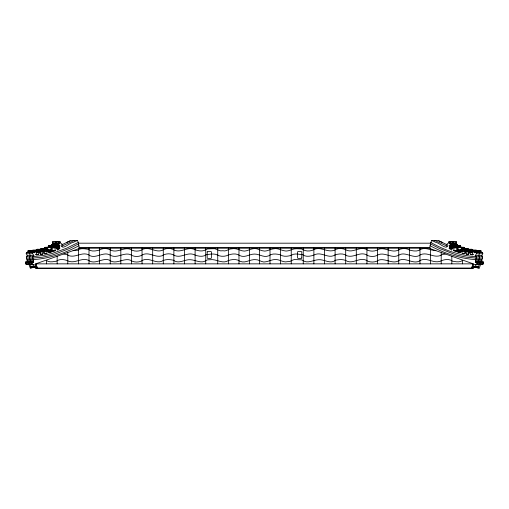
<?xml version="1.0" encoding="UTF-8"?>
<svg xmlns="http://www.w3.org/2000/svg" width="509" height="509" viewBox="0 0 509 509"><rect width="100%" height="100%" fill="white"/><g stroke="black" fill="none" stroke-linecap="round" stroke-linejoin="round"><path stroke-width="0.76" d="M39.594 253.297L39.887 250.892L39.721 251.191L43.259 250.861L42.788 254.055L40.866 254.564L40.281 254.608L40.516 253.552L39.708 251.223A1.572 1.113 -90 0 0 39.638 250.924L39.206 250.046L38.97 250.53L32.487 250.689M42.915 251.191L42.692 250.422L43.539 249.257L44.627 253.978L46.923 253.552L47.229 250.453L46.879 250.924L46.663 249.664L47.032 249.066M472.543 264.375L476.456 264.375L477.149 262.911L477.016 262.065L476.093 262.415L475.425 261.626A1.642 1.158 -90 0 0 475.552 261.263L475.323 259.539A1.451 1.024 -90 0 0 475.654 259.418L476.1 258.75A0.751 0.534 -90 0 0 476.055 258.19A5.37 3.798 90 0 0 476.201 257.599L475.928 256.256A3.245 2.297 -90 0 0 475.661 256.04L475.546 255.938A17.102 12.095 -90 0 1 475.272 255.664L476.424 253.737L482.812 253.737L481.66 255.664A17.102 12.095 90 0 0 481.94 255.938L482.055 256.04A3.245 2.297 -90 0 1 482.316 256.256L482.596 257.599A5.37 3.798 -90 0 1 482.437 258.146A0.751 0.534 -90 0 1 482.487 258.75L482.048 259.418A1.451 1.024 -90 0 1 481.781 259.533L475.393 259.533M476.443 264.432L482.691 264.47L483.55 262.778L483.327 261.925L482.812 262.11M456.573 251.777L453.856 250.746L453.907 249.187A0.821 0.585 -90 0 0 453.964 248.85L453.665 247.705L454.289 247.279L463.425 247.285L464.049 247.641M457.127 249.111A0.821 0.585 -90 0 0 457.158 248.85C456.331 247.813 458.507 246.057 457.025 246.108M472.638 254.837L472.696 251.446L473.313 251.497L473.79 252.318L474.439 250.683L474.611 252.203A3.767 2.66 -90 0 0 474.604 252.82L475.654 252.419L482.22 252.458L482.653 253.062A1.559 1.101 -90 0 1 482.767 253.635L482.812 253.737M474.203 250.67L480.712 250.651L481.005 252.203A3.767 2.66 -90 0 0 480.992 252.757M47.789 251.65L47.7 250.937L51.46 250.994L50.677 247.578L51.256 247.8L51.963 247.285L51.733 248.57L52.86 250.962L52.459 251.656M55.945 247.081L58.917 246.973L59.814 245.974A11.497 8.131 90 0 1 59.82 245.465L58.72 245.001L57.886 245.395L51.415 245.192L52.764 243.595L59.54 243.595L58.707 241.934L52.319 241.934L53.057 242.99L52.834 243.601M59.54 243.595L58.013 244.555L57.886 245.395M464.361 249.079L464.399 247.609M472.556 264.432L472.632 265.813L471.798 267.352M478.944 264.432L479.02 265.813L478.148 267.359M48.781 246.108C48.024 245.408 48.266 247.724 48.724 247.628M52.427 251.777L55.144 250.746L55.093 249.187A0.821 0.585 -90 0 1 55.036 248.85C55.767 248.01 53.553 245.338 55.487 246.292A1.616 1.145 -90 0 1 55.907 246.757C55.494 249.964 62.187 249.066 58.56 247.024M461.968 249.066C463.063 250.161 459.862 253.851 464.087 253.915C465.461 253.641 464.628 249.518 465.531 249.664M464.991 250.683L465.264 252.254M27.499 255.505L26.188 253.737L32.621 253.724L33.887 255.505L27.34 255.664A17.102 12.095 -90 0 1 27.06 255.938L26.945 256.04A3.245 2.297 90 0 0 26.684 256.256L26.404 257.599A5.37 3.798 -90 0 0 26.563 258.146A0.751 0.534 -90 0 0 26.513 258.75L26.952 259.418A1.451 1.024 -90 0 0 27.219 259.533L33.677 259.539L33.448 261.263A1.642 1.158 90 0 0 33.575 261.626L33.549 262.116L31.634 262.116M27.187 261.861L27.2 261.683A1.642 1.158 -90 0 1 27.053 261.263L27.282 259.539M30.387 261.861L30.394 261.683A1.642 1.158 -90 0 1 30.254 261.263L30.413 259.533A1.451 1.024 90 0 1 30.152 259.418L29.707 258.75A0.751 0.534 -90 0 1 29.751 258.19L29.757 258.146A5.37 3.798 90 0 1 29.605 257.599L29.878 256.256A3.245 2.297 -90 0 1 30.146 256.04L30.254 255.938A17.102 12.095 -90 0 0 30.534 255.664L29.427 253.635A1.559 1.101 -90 0 1 29.541 253.062L29.974 252.458L30.648 252.693M33.887 255.505L33.728 255.664A17.102 12.095 -90 0 1 33.448 255.938L33.34 256.04A3.245 2.297 90 0 0 33.072 256.256L32.799 257.599A5.37 3.798 -90 0 0 32.951 258.146A0.751 0.534 -90 0 0 32.9 258.75L33.346 259.418A1.451 1.024 90 0 0 33.607 259.533L33.677 259.539M461.485 251.446L460.206 251.446L460.142 251.847A7.501 5.306 -90 0 0 460.181 252.718L457.839 252.14A1.012 0.719 -90 0 0 458.017 251.65C456.688 250.084 461.886 250.135 461.211 251.65M39.689 251.179C39.104 250.568 40.434 248.653 40.555 249.69M468.445 249.69L468.655 249.257L469.463 250.326L469.311 251.179L469.031 250.81L465.741 250.861L466.212 254.055L468.719 254.608L468.484 253.552L469.292 251.223A1.572 1.113 -90 0 1 469.362 250.924L469.794 250.046L470.03 250.53L476.513 250.689M469.031 250.81L469.406 253.297M471.646 249.69L471.888 249.264L472.517 250.167M32.621 253.724L32.627 253.635A1.559 1.101 90 0 1 32.741 253.062L33.346 252.419L34.396 252.82A3.767 2.66 90 0 0 34.383 252.203L34.561 250.683L35.21 252.318L35.687 251.497L36.304 251.446L36.362 254.837M456.039 243.728L449.46 243.595L450.293 241.934L456.681 241.934C454.289 243.779 457.661 243.633 457.508 245.395L449.975 245.217L457.585 245.192M36.343 252.19L39.155 252.044L38.372 254.691L36.355 254.78M472.67 254.767C469.101 255.365 470.475 251.872 470.068 250.549M465.837 250.81C466.448 251.592 466.257 249.709 465.5 249.264L471.888 249.264M51.371 250.784L48.234 251.007L47.661 249.162L40.504 249.194L40.275 249.664M452.686 248.716C450.866 246.693 453.214 252.05 450.548 249.327A32.086 22.689 90 0 1 449.492 248.716C448.658 247.698 451.757 247.069 449.186 245.974A11.497 8.131 -90 0 0 449.18 245.465L456.503 245.071M460.276 247.628L460.804 246.973L460.607 245.815L454.187 245.796L453.513 246.292A1.616 1.145 -90 0 0 453.093 246.757C452.927 248.812 451.598 248.462 453.239 247.533M27.995 252.203A3.767 2.66 -90 0 1 28.008 252.757A3.767 2.66 90 0 0 27.995 252.203L28.288 250.651L34.797 250.67M465.461 250.021L465.315 250.924L462.07 250.873M473.421 251.77L473.319 250.689M467.936 249.06L461.491 249.13L468.274 248.926L467.79 249.156M456.541 251.656L456.14 250.962L457.267 248.57L457.037 247.285L457.744 247.8L458.323 247.578L457.54 250.994L461.345 251.039M468.725 249.664L468.496 249.194L461.339 249.162L460.849 250.759M43.768 250.663L43.539 250.021M429.787 247.705A70.427 49.799 90 0 1 430.054 245.911L431.524 240.464L437.912 240.464L438.866 240.872A163.713 115.766 90 0 1 442.219 242.386L447.214 244.835M449.95 245.192L449.453 245.262M455.911 246.114L455.574 245.974A11.497 8.131 -90 0 0 455.574 245.465L456.452 245.255M481.718 259.539L481.947 261.263A1.642 1.158 -90 0 1 481.813 261.626L481.813 261.861M30.056 264.432L30.476 266.92M36.444 264.432L36.368 265.813L37.246 267.359M33.25 264.432C33.117 265.297 33.301 267.702 34.593 267.193M460.219 246.108L460.607 245.815L454.187 245.796L454.314 247.24M460.734 247.126L454.352 247.081M476.456 264.375L482.856 264.324M43.736 252.254L44.009 250.683M26.551 258.19L32.951 258.146M45.53 247.628L45.575 247.285L44.951 247.641M481.8 261.683L475.412 261.683M43.469 249.664L43.946 248.907L44.41 249.156M48.107 250.797C47.56 252.419 51.803 249.798 50.983 251.65A1.012 0.719 -90 0 0 51.161 252.14L48.819 252.718A7.501 5.306 90 0 0 48.858 251.847L48.113 251.376L47.999 249.881A2.551 1.807 -90 0 1 47.833 249.079L47.515 247.476L47.973 247.73M43.144 249.696L36.737 249.747L36.483 250.167M55.691 245.071L56.626 245.465A11.497 8.131 -90 0 0 56.62 245.974L55.723 246.973M460.804 246.973L454.429 246.929M36.737 249.747L37.144 249.257L43.539 249.257M453.309 245.071L452.374 245.465A11.497 8.131 -90 0 1 452.38 245.974L453.277 246.973M51.975 246.108C50.556 245.949 52.624 247.908 51.842 248.85A0.821 0.585 -90 0 0 51.873 249.111M480.655 264.279L479.122 268.536L474.668 266.926M44.639 249.079L44.601 247.609M451.114 245.395L450.987 244.555L449.651 243.728M471.983 267.257L478.403 267.193M472.74 250.555L472.988 250.046L473.262 250.549M32.538 250.549L32.811 250.046L42.985 250.065M38.97 250.53L38.608 251.147L38.938 252.197M35.681 250.689L35.579 251.77M48.19 246.884L54.578 246.884M59.547 245.262L52.548 245.255L53.426 245.465A11.497 8.131 -90 0 0 53.426 245.974L53.089 246.114M26.188 262.11L25.673 261.925L25.45 262.778L26.309 264.47L32.557 264.432M47.846 250.053L51.065 250.014M476.074 250.205L476.462 250.549M468.274 248.926L461.879 248.926M465.461 249.257L464.653 249.156M434.387 240.986L434.718 240.464L447.513 246.324M479.624 264.413C480.006 263.84 480.935 261.989 479.745 261.995M34.408 251.745L28.04 251.713M463.47 247.628L463.425 247.285M450.293 241.934L448.722 241.896L448.225 243.467L447.303 243.76A1.572 1.113 -90 0 0 446.953 244.193C448.664 251.764 438.841 242.5 435.825 242.386A163.713 115.766 90 0 0 432.478 240.872L431.524 240.464M462.229 250.078L465.423 250.078M398.757 255.174C405.603 250.714 413.963 260.137 420.631 254.64C427.732 251.77 433.655 258.267 440.692 255.448L441.736 254.557L445.178 254.067M99.599 249.995C102.366 248.004 107.323 248.157 110.224 249.843M461.027 247.73L461.485 247.476L461.167 249.079A2.551 1.807 -90 0 1 461.001 249.881L460.683 251.77L460.206 251.446M398.751 249.843C401.658 248.157 406.608 248.004 409.376 249.995M228.369 260.583C223.146 263.955 217.591 259.895 212.412 259.641A14.513 4.905 0 0 0 212.062 259.641L207.583 259.838L206.285 260.328C201.653 264.114 195.386 259.825 190.251 259.711C184.595 259.24 178.64 264.489 173.404 260.182C170.159 259.565 166.398 259.132 163.287 260.474C156.689 264.839 149.97 257.128 142.946 260.112C139.67 262.727 133.663 262.65 130.31 260.131C123.388 257.726 115.734 265.272 109.289 260.048C102.303 257.439 94.757 265.342 88.267 260.175C81.402 257.509 75.936 263.344 69.116 261.391C65.394 259.571 60.049 258.375 56.505 261.142C53.343 261.76 49.023 262.663 46.364 260.385M228.382 260.576C231.748 259.342 236.755 258.782 239.771 261.187C244.816 263.522 248.971 259.997 253.705 259.654A8.615 2.914 0 0 1 255.27 259.654C259.272 259.336 261.95 263.115 266.207 261.721C270.133 260.958 273.651 258.617 278.048 259.8C281.254 260.557 284.009 262.606 287.674 261.645C291.11 262.135 292.98 258.553 296.569 259.641A14.513 4.905 0 0 1 296.912 259.641L301.392 259.838L302.696 260.328C307.493 264.107 313.525 259.806 318.729 259.711C324.386 259.24 330.335 264.489 335.571 260.182C338.822 259.565 342.595 259.126 345.706 260.481C352.304 264.833 359.01 257.128 366.028 260.112C369.305 262.727 375.318 262.65 378.671 260.131C385.561 257.77 393.241 265.278 399.692 260.048C406.621 257.414 414.281 265.367 420.714 260.175C427.573 257.509 433.044 263.344 439.859 261.391C443.587 259.571 448.925 258.375 452.476 261.142C455.631 261.76 459.958 262.669 462.611 260.385M335.1 254.907C328.82 259.081 322.502 252.203 315.784 254.284C311.941 256.059 306.348 257.541 302.69 254.735C299.292 254.411 294.355 252.954 291.326 255.263C288.081 256.453 283.297 256.937 280.37 254.799C276.781 253.902 271.946 253.189 268.879 255.76C263.567 257.993 259.501 253.953 254.487 254.055C249.378 253.997 244.963 258.184 239.644 255.531C236.672 253.177 231.684 253.787 228.388 254.996C225.372 256.651 220.41 256.816 217.426 254.99C214.194 253.272 209.702 254.22 206.285 254.735C202.627 257.535 197.04 256.065 193.191 254.284C186.555 252.445 181.261 258.158 174.708 255.613C171.221 253.018 165.355 253.323 161.862 255.842C155.162 257.891 149.78 251.949 143.01 254.494C139.733 257.121 133.733 257.09 130.38 254.583C123.496 252.12 117.013 259.024 110.237 255.187M398.744 255.187C391.962 259.036 385.466 252.152 378.594 254.583C375.241 257.09 369.241 257.121 365.965 254.494C359.195 251.949 353.819 257.891 347.113 255.842C343.829 253.266 338.835 253.622 335.107 254.901M398.744 249.868C391.936 253.692 385.453 246.763 378.55 249.276C375.197 251.764 369.19 251.783 365.926 249.149C358.928 246.445 352.877 253.393 346.088 249.957C342.818 248.055 337.346 247.845 334.235 250.307C327.306 252.763 321.427 246.572 314.39 249.289C311.317 251.427 305.693 251.72 302.69 249.404L301.385 248.926L296.97 248.729A14.92 5.045 0 0 0 296.537 248.729C291.969 248.424 288.641 252.216 283.755 250.689C280.3 249.932 277.259 247.851 273.358 248.844C269.566 249.175 266.595 252.076 262.421 250.765C259.215 249.913 256.377 247.807 252.693 248.786C249.028 249.34 246.07 252.025 241.966 250.765C238.619 249.664 235.419 247.978 231.563 248.844C228.407 248.825 226.289 251.764 222.847 250.752C218.781 251.809 216.446 247.845 212.438 248.729A14.92 5.045 0 0 0 212.011 248.729L207.596 248.926L206.291 249.404C202.639 252.184 197.066 250.765 193.242 248.958C186.599 247.119 181.306 252.795 174.74 250.307C171.266 247.724 165.412 247.953 161.938 250.485C155.22 252.598 149.837 246.642 143.054 249.149C139.784 251.777 133.778 251.77 130.425 249.276C123.522 246.763 117.038 253.692 110.237 249.868M47.42 248.92L40.726 248.926L47.547 249.156M99.592 250.021C96.284 250.994 91.194 251.949 88.407 249.346C85.118 248.914 80.594 247.718 77.801 250.199L73.086 250.708M47.929 249.983L51.193 249.881M38.779 250.835L27.989 250.842M478.352 252.693L479.026 252.458L479.459 253.062A1.559 1.101 -90 0 1 479.573 253.635L478.466 255.664A17.102 12.095 -90 0 0 478.746 255.938L478.854 256.04A3.245 2.297 90 0 1 479.122 256.256L479.395 257.599A5.37 3.798 90 0 1 479.243 258.146A0.751 0.534 -90 0 1 479.293 258.75L478.848 259.418A1.451 1.024 -90 0 1 478.587 259.533L478.746 261.263A1.642 1.158 -90 0 1 478.619 261.626L478.613 261.861M481.552 252.693L482.22 252.458M27.448 252.693L26.78 252.458L26.347 253.062A1.559 1.101 -90 0 0 26.233 253.635L26.188 253.737M37.144 249.257L37.354 249.69M48.686 247.317L48.151 247.641M59.877 248.481L59.508 248.716A32.086 22.689 90 0 1 58.452 249.327C56.092 251.974 57.911 246.871 56.314 248.716M61.786 244.835L66.781 242.386A163.713 115.766 -90 0 1 70.134 240.872L71.088 240.464L77.476 240.464L78.271 242.437L66.603 248.207L52.172 253.495L44.137 255.295L32.792 256.701M78.475 243.9L69.848 248.347L56.092 253.724A152.84 108.073 -90 0 1 51.492 255.263L42.699 257.172L33.136 258.069M51.492 245.395L52.045 245.09M39.021 250.523L32.678 250.498M476.386 264.438L482.825 264.413M472.32 266.271L478.714 266.271M78.271 242.437L78.895 245.758C64.897 253.132 49.697 258.521 33.817 259.558M35.738 250.549L36.012 250.046L36.26 250.555M33.549 262.116C29.738 261.804 33.219 266.601 36.457 264.375M61.487 246.324L74.282 240.464L74.613 240.986M77.476 240.464L76.522 240.872A163.713 115.766 90 0 0 73.175 242.386C70.159 242.494 60.329 251.777 62.047 244.193A1.572 1.113 -90 0 0 61.697 243.76L60.775 243.467L60.278 241.896L58.707 241.934M55.239 245.09L54.692 245.395L54.813 244.555L56.346 243.595L55.513 241.934L57.084 241.896M52.319 241.934L60.278 241.896M34.097 267.053L30.381 268.389L28.854 264.139M35.649 263.859L80.225 248.125L428.756 248.125L473.325 263.859L473.325 268.294L35.649 268.294L35.649 263.859L473.325 263.859M451.916 241.896L453.487 241.934L452.654 243.595L454.187 244.555L454.308 245.395L453.761 245.09M472.008 267.002L478.403 267.002M477.397 250.67L477.849 250.956L477.811 252.203A3.767 2.66 -90 0 0 477.798 252.757M26.404 256.701L26.856 256.657M39.969 250.81L43.22 250.803M448.722 241.896L456.681 241.934M78.278 243.181L430.429 243.181M449.46 243.595L456.166 243.601M53.006 243.716L59.394 243.716M449.606 243.716L455.994 243.716M52.961 243.728L59.349 243.728M51.422 244.893L57.81 244.893M451.19 244.893L457.578 244.893M51.415 245.192L59.05 245.192M52.701 245.446L59.82 245.465M449.18 245.465L456.299 245.446M53.426 245.974L59.814 245.974M449.186 245.974L455.574 245.974M56.111 246.286L59.311 246.286M449.689 246.286L452.889 246.286M48.47 246.566L54.864 246.566M454.136 246.566L460.53 246.566M48.438 246.68L54.864 246.636M454.136 246.636L460.562 246.68M454.422 246.884L460.81 246.884M48.183 246.929L54.571 246.929M55.882 246.91L59.076 246.91M449.924 246.91L453.118 246.91M48.253 247.081L54.648 247.081M450.44 247.024L453.055 247.081M45.575 247.285L54.711 247.279M45.613 247.342L52.007 247.342M456.993 247.342L463.387 247.342M44.321 247.476L50.792 247.463M458.208 247.463L464.679 247.476M44.283 247.578L50.677 247.578M458.323 247.578L464.717 247.578M78.895 247.705L430.156 247.705M52.141 247.889L55.341 247.889M55.761 247.533L56.353 247.915L59.871 247.921M449.129 247.921L452.323 247.921M453.659 247.889L456.859 247.889M449.072 248.443L452.272 248.443M40.752 248.907L47.452 249.06M37.24 249.397L46.733 249.429M462.267 249.429L471.792 249.385M36.775 249.639L43.29 249.575M465.754 249.595L472.225 249.639M465.869 249.747L472.263 249.747M36.616 249.83L43.004 249.83M465.996 249.83L472.384 249.83M457.807 249.881L461.02 249.944M43.577 250.078L46.771 250.078M457.96 250.053L461.154 250.053M466.015 250.065L476.189 250.046M39.492 250.485L42.692 250.422M466.308 250.422L469.508 250.485M469.934 250.498L476.322 250.498M39.556 250.587L42.902 250.606M48.304 250.593L51.498 250.593M457.502 250.593L460.696 250.593M466.142 250.613L469.444 250.587M52.001 250.619L55.195 250.619M453.805 250.619L456.999 250.619M51.95 250.746L55.144 250.746M453.856 250.746L457.05 250.746M40.065 250.861L43.259 250.861M43.685 250.924L46.93 250.873M465.741 250.861L468.935 250.861M470.221 250.835L481.011 250.842M27.957 250.956L34.351 250.956M47.655 251.039L51.46 250.994M474.649 250.956L481.043 250.956M34.135 251.147L38.614 251.249M466.085 251.191L469.311 251.179M470.386 251.249L474.865 251.147M34.924 251.357L36.203 251.357M472.797 251.357L474.076 251.357M35.541 251.459L38.735 251.459M47.515 251.446L48.794 251.446M470.265 251.459L473.459 251.459M47.413 251.522L48.692 251.522M460.308 251.522L461.587 251.522M28.046 251.65L34.434 251.65M47.566 251.586L48.845 251.586M460.155 251.586L461.434 251.586M474.566 251.65L480.954 251.65M43.672 251.713L46.866 251.713M462.134 251.713L465.328 251.713M474.592 251.745L480.96 251.713M36.508 251.955L39.117 251.968M39.607 251.974L42.801 251.974M466.199 251.974L469.393 251.974M469.883 251.968L472.492 251.955M36.457 252.006L39.155 252.044M469.845 252.044L472.543 252.006M48.61 252.14L51.161 252.14M457.839 252.14L460.39 252.14M470.061 252.197L472.657 252.19M26.78 252.458L33.168 252.458M43.729 253.552L46.923 253.552M462.077 253.552L465.271 253.552M40.23 254.055L42.788 254.055M466.212 254.055L468.77 254.055M36.05 254.265L38.608 254.265M470.392 254.265L472.95 254.265M35.808 254.608L37.087 254.608M471.913 254.608L473.192 254.608M35.821 254.691L38.372 254.691M470.628 254.691L473.179 254.691M475.113 255.505L481.501 255.505M26.322 256.829L32.71 256.829M476.29 256.829L482.678 256.829M476.055 258.19L482.449 258.19M27.136 260.328L33.6 260.309M475.4 260.309L481.864 260.328M27.2 261.683L33.588 261.683M25.673 261.925L32.175 261.88M476.825 261.88L483.327 261.925M31.653 262.059L33.575 262.059M475.425 262.059L477.347 262.059M475.451 262.116L477.366 262.116M25.456 262.911L31.851 262.911M477.149 262.911L483.544 262.911M25.488 262.981L31.876 262.981M477.124 262.981L483.512 262.981M26.124 264.165L32.512 264.165M476.488 264.165L482.876 264.165M26.15 264.375L32.544 264.375M26.175 264.413L32.57 264.413M30.285 266.271L36.68 266.271M30.425 266.703L36.813 266.703M472.187 266.703L478.575 266.703M30.597 267.002L36.992 267.002M30.597 267.193L37.017 267.257M35.649 268.116L473.325 268.116M435.889 250.708C430.722 250.536 426.052 246.973 420.574 249.346C417.774 251.942 412.697 251.001 409.382 250.021M475.864 258.069L466.301 257.172L457.508 255.263A152.84 108.073 -90 0 1 452.908 253.724L439.152 248.347L430.525 243.9M63.803 254.067L67.239 254.557L68.282 255.448C75.319 258.267 81.243 251.77 88.35 254.64C95.018 260.144 103.372 250.714 110.218 255.174M482.144 256.657L482.596 256.701M476.208 256.701C460.155 255.76 444.669 250.275 430.729 242.437M475.183 259.558C459.303 258.521 444.102 253.132 430.105 245.758M31.603 250.67L31.151 250.956L31.189 252.203A3.767 2.66 -90 0 1 31.202 252.757M476.379 253.724L476.373 253.635A1.559 1.101 -90 0 0 476.259 253.062L475.832 252.458M474.407 267.193C475.686 267.689 475.909 265.323 475.75 264.432M456.955 245.09L457.508 245.395M29.255 261.995C28.065 261.989 28.994 263.84 29.376 264.413M460.849 247.641L460.314 247.317M78.895 245.758L78.946 245.911A70.427 49.799 -90 0 1 79.213 247.705M56.677 247.921L56.728 248.443M462.433 260.322L462.433 263.859M451.827 256.479L451.827 263.859M441.201 252.629L441.201 263.859M430.582 248.786L430.582 263.859M419.982 248.125L419.982 263.859M409.382 248.125L409.382 263.859M398.751 248.125L398.751 263.859M388.151 248.125L388.151 263.859M377.538 248.125L377.538 263.859M366.932 248.125L366.932 263.859M356.294 248.125L356.294 263.859M345.694 248.125L345.694 263.859M335.1 248.125L335.1 263.859M324.481 248.125L324.481 263.859M313.881 248.125L313.881 263.859M303.243 248.125L303.243 263.859M291.237 248.125L291.237 263.859M280.605 248.125L280.605 263.859M270.005 248.125L270.005 263.859M259.386 248.125L259.386 263.859M249.595 248.125L249.595 263.859M238.976 248.125L238.976 263.859M228.369 248.125L228.369 263.859M217.737 248.125L217.737 263.859M205.731 248.125L205.731 263.859M195.1 248.125L195.1 263.859M184.5 248.125L184.5 263.859M173.881 248.125L173.881 263.859M163.287 248.125L163.287 263.859M152.681 248.125L152.681 263.859M142.049 248.125L142.049 263.859M131.437 248.125L131.437 263.859M120.83 248.125L120.83 263.859M110.224 248.125L110.224 263.859M99.592 248.125L99.592 263.859M88.999 248.125L88.999 263.859M78.399 248.786L78.399 263.859M67.78 252.629L67.78 263.859M57.154 256.479L57.154 263.859M46.542 260.322L46.542 263.859M438.866 240.872A163.713 115.766 -90 0 1 442.219 242.386M27.34 255.664A17.102 12.095 90 0 1 27.06 255.938M481.94 255.938A17.102 12.095 -90 0 1 481.66 255.664M27.219 259.533A1.451 1.024 90 0 1 26.952 259.418M66.781 242.386A163.713 115.766 90 0 1 70.134 240.872M207.201 251.987L207.195 258.044A1.152 0.388 0 0 0 208.353 258.394L210.281 258.394A1.152 0.388 0 0 0 211.381 257.999L211.394 251.885A1.152 0.388 0 0 0 210.268 251.497L208.366 251.497A1.152 0.388 0 0 0 207.208 251.853L207.201 251.987M301.786 257.936L301.78 258.044A1.152 0.388 0 0 1 300.622 258.394L298.694 258.394A1.152 0.388 0 0 1 297.6 257.999L297.587 251.885A1.152 0.388 0 0 1 298.713 251.497L300.615 251.497A1.152 0.388 0 0 1 301.773 251.853L301.786 257.936M54.813 245.796L48.393 245.815L54.768 245.853M461.116 251.141L457.865 251.122L461.084 251.147"/></g></svg>
